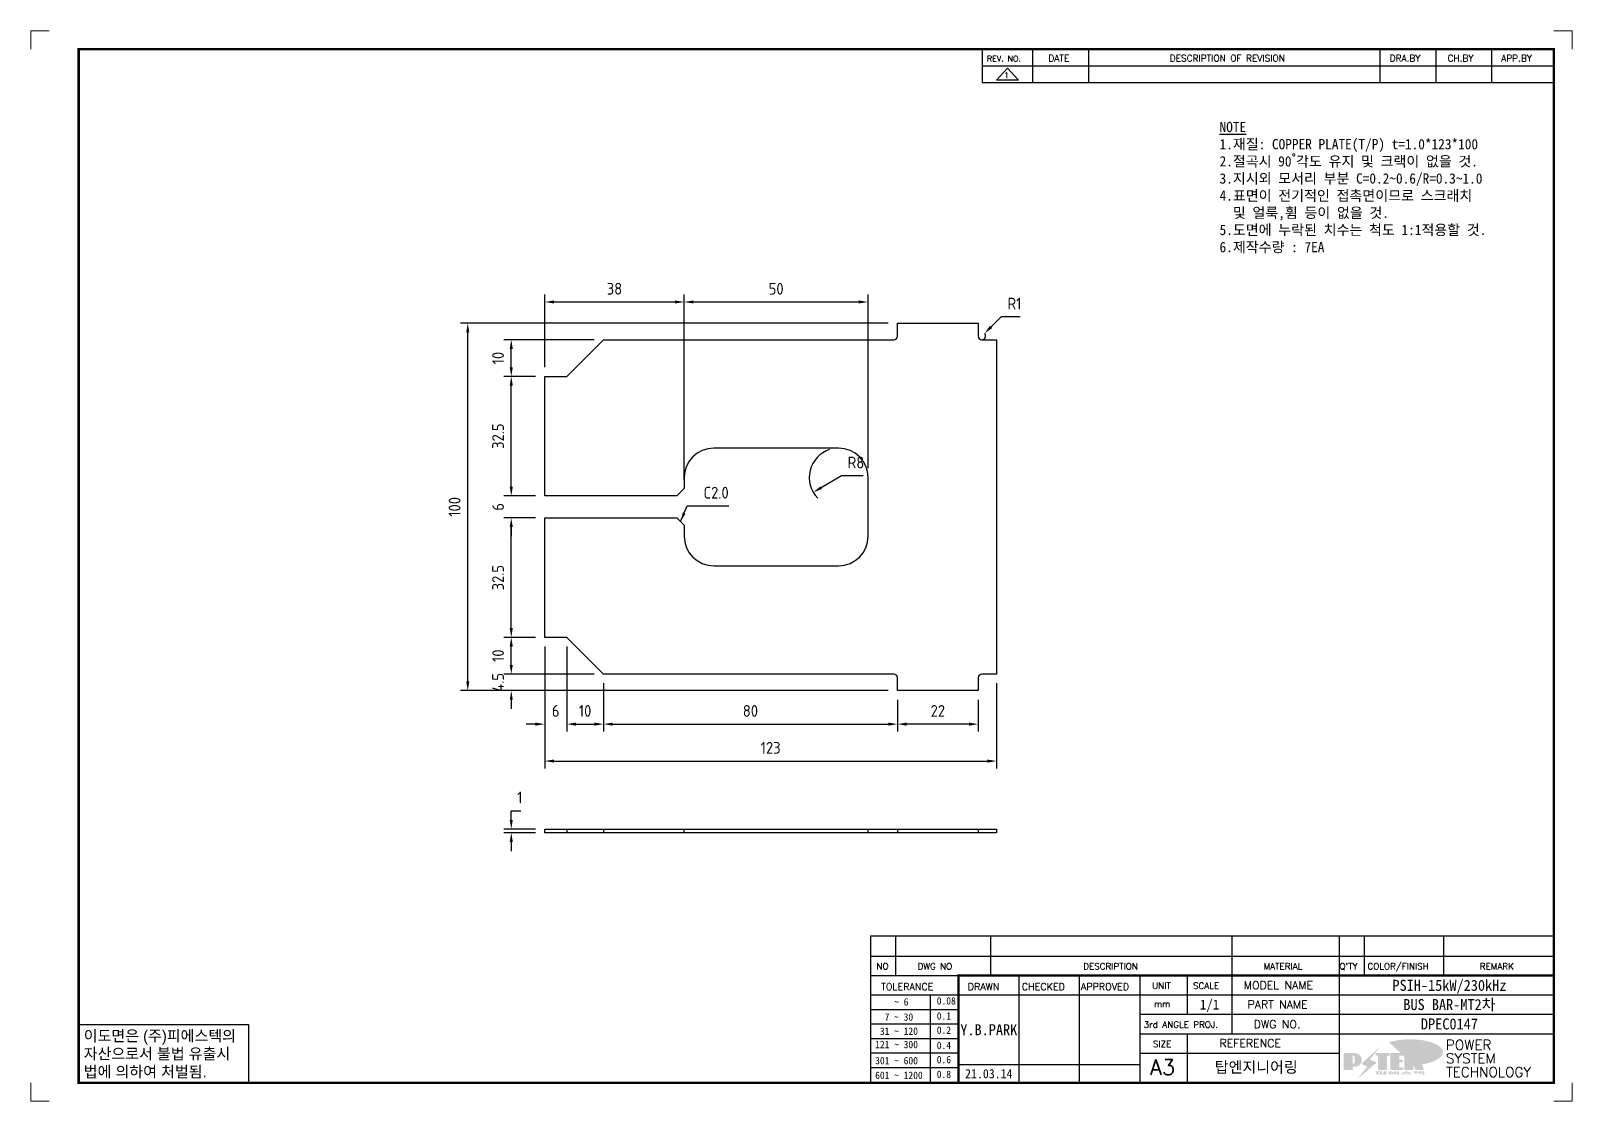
# Model space of a CAD drawing. Header units: millimetres. Extents: x -4251 to 2609, y -1673 to 4048.
# Drawn here: x -3357.5 to -2938, y -818.5 to -527.2 of the extents above; entities that cross this region are included whole.
import ezdxf
from ezdxf.enums import TextEntityAlignment as Align

# ---------------------------------------------------------------- set-up
doc = ezdxf.new("R2010")
doc.units = ezdxf.units.MM
doc.linetypes.add('HIDDENX2', pattern=[19.05, 12.7, -6.35])
for name, color, linetype in [('______', 7, 'Continuous'), ('FORMAT-1', 7, 'Continuous'), ('line', 3, 'Continuous')]:
    doc.layers.add(name, color=color, linetype=linetype)
doc.styles.add('h1', font='')
doc.styles.add('HAN', font='')
doc.styles.add('RC', font='simplex.shx')
doc.styles.add('ROMANT', font='simplex.shx')
doc.styles.add('RT', font='simplex.shx', dxfattribs={"oblique": 15})
doc.styles.get("Standard").update_dxf_attribs({"font": 'ISOCP.SHX', "bigfont": 'WHGTXT.SHX'})
doc.styles.get('h1').set_extended_font_data('New Gulim')
doc.styles.get('HAN').set_extended_font_data('GulimChe')
doc.dimstyles.new('PS-1', dxfattribs={"dimtxt": 3.2, "dimasz": 2.5, "dimexe": 2, "dimexo": 2.5, "dimgap": 2, "dimtad": 1, "dimtoh": 1, "dimrnd": 0.05, "dimzin": 12, "dimdsep": 46, "dimtxsty": 'Standard', "dimcen": 0, "dimclrt": 2, "dimazin": 3, "dimtfac": 1, "dimtofl": 0, "dimtmove": 0, "dimatfit": 3, "dimfxl": 0, "dimtolj": 1, "dimtzin": 0, "dimarcsym": 0})

# ---------------------------------------------------------------- blocks, each defined once
blk = doc.blocks.new('*D467')
at = {"color": 0, "lineweight": -2}
for p, q in [((-3220.19, -692.29), (-3228.78, -692.29)), ((-3226.78, -699.79), (-3226.78, -694.79)), ((-3204.19, -702.29), (-3228.78, -702.29))]:
    blk.add_line(p, q, dxfattribs=at)
at = {"color": 0}
for points in [[(-3227.2, -694.79), (-3226.36, -694.79), (-3226.78, -692.29)], [(-3227.2, -699.79), (-3226.36, -699.79), (-3226.78, -702.29)]]:
    blk.add_solid(points, dxfattribs=at)
at = {"layer": 'DEFPOINTS', "color": 0}
for p in [(-3226.78, -692.29), (-3217.69, -692.29), (-3201.69, -702.29)]:
    blk.add_point(p, dxfattribs=at)
at = {"color": 2, "insert": (-3230.38, -697.29), "char_height": 3.2, "attachment_point": 5, "rotation": 90}
blk.add_mtext('\\A1;10', dxfattribs=at)
blk = doc.blocks.new('*D468')
at = {"color": 0, "lineweight": -2}
for p, q in [((-3220.19, -659.79), (-3228.78, -659.79)), ((-3226.78, -689.79), (-3226.78, -662.29)), ((-3220.19, -692.29), (-3228.78, -692.29))]:
    blk.add_line(p, q, dxfattribs=at)
at = {"color": 0}
for points in [[(-3227.2, -662.29), (-3226.36, -662.29), (-3226.78, -659.79)], [(-3227.2, -689.79), (-3226.36, -689.79), (-3226.78, -692.29)]]:
    blk.add_solid(points, dxfattribs=at)
at = {"layer": 'DEFPOINTS', "color": 0}
for p in [(-3226.78, -659.79), (-3217.69, -659.79), (-3217.69, -692.29)]:
    blk.add_point(p, dxfattribs=at)
at = {"color": 2, "insert": (-3230.38, -676.04), "char_height": 3.2, "attachment_point": 5, "rotation": 90}
blk.add_mtext('\\A1;32.5', dxfattribs=at)
blk = doc.blocks.new('*D469')
at = {"color": 0, "lineweight": -2}
for p, q in [((-3226.78, -651.29), (-3226.78, -648.79)), ((-3220.19, -653.79), (-3228.78, -653.79)), ((-3220.19, -659.79), (-3228.78, -659.79)), ((-3226.78, -662.29), (-3226.78, -664.79))]:
    blk.add_line(p, q, dxfattribs=at)
at = {"color": 0}
for points in [[(-3227.2, -651.29), (-3226.36, -651.29), (-3226.78, -653.79)], [(-3227.2, -662.29), (-3226.36, -662.29), (-3226.78, -659.79)]]:
    blk.add_solid(points, dxfattribs=at)
at = {"layer": 'DEFPOINTS', "color": 0}
for p in [(-3226.78, -653.79), (-3217.69, -653.79), (-3217.69, -659.79)]:
    blk.add_point(p, dxfattribs=at)
at = {"color": 2, "insert": (-3230.38, -656.79), "char_height": 3.2, "attachment_point": 5, "rotation": 90}
blk.add_mtext('\\A1;6', dxfattribs=at)
blk = doc.blocks.new('*D470')
at = {"color": 0, "lineweight": -2}
for p, q in [((-3220.19, -621.29), (-3228.78, -621.29)), ((-3226.78, -651.29), (-3226.78, -623.79)), ((-3220.19, -653.79), (-3228.78, -653.79))]:
    blk.add_line(p, q, dxfattribs=at)
at = {"color": 0}
for points in [[(-3227.2, -623.79), (-3226.36, -623.79), (-3226.78, -621.29)], [(-3227.2, -651.29), (-3226.36, -651.29), (-3226.78, -653.79)]]:
    blk.add_solid(points, dxfattribs=at)
at = {"layer": 'DEFPOINTS', "color": 0}
for p in [(-3226.78, -621.29), (-3217.69, -621.29), (-3217.69, -653.79)]:
    blk.add_point(p, dxfattribs=at)
at = {"color": 2, "insert": (-3230.38, -637.54), "char_height": 3.2, "attachment_point": 5, "rotation": 90}
blk.add_mtext('\\A1;32.5', dxfattribs=at)
blk = doc.blocks.new('*D471')
at = {"color": 0, "lineweight": -2}
for p, q in [((-3204.19, -611.29), (-3228.78, -611.29)), ((-3226.78, -618.79), (-3226.78, -613.79)), ((-3220.19, -621.29), (-3228.78, -621.29))]:
    blk.add_line(p, q, dxfattribs=at)
at = {"color": 0}
for points in [[(-3227.2, -613.79), (-3226.36, -613.79), (-3226.78, -611.29)], [(-3227.2, -618.79), (-3226.36, -618.79), (-3226.78, -621.29)]]:
    blk.add_solid(points, dxfattribs=at)
at = {"layer": 'DEFPOINTS', "color": 0}
for p in [(-3226.78, -611.29), (-3201.69, -611.29), (-3217.69, -621.29)]:
    blk.add_point(p, dxfattribs=at)
at = {"color": 2, "insert": (-3230.38, -616.29), "char_height": 3.2, "attachment_point": 5, "rotation": 90}
blk.add_mtext('\\A1;10', dxfattribs=at)
blk = doc.blocks.new('*D472')
at = {"color": 0, "lineweight": -2}
for p, q in [((-3226.78, -699.79), (-3226.78, -697.29)), ((-3204.19, -702.29), (-3228.78, -702.29)), ((-3124.19, -706.79), (-3228.78, -706.79)), ((-3226.78, -709.29), (-3226.78, -711.79))]:
    blk.add_line(p, q, dxfattribs=at)
at = {"color": 0}
for points in [[(-3227.2, -699.79), (-3226.36, -699.79), (-3226.78, -702.29)], [(-3227.2, -709.29), (-3226.36, -709.29), (-3226.78, -706.79)]]:
    blk.add_solid(points, dxfattribs=at)
at = {"layer": 'DEFPOINTS', "color": 0}
for p in [(-3226.78, -702.29), (-3201.69, -702.29), (-3121.69, -706.79)]:
    blk.add_point(p, dxfattribs=at)
at = {"color": 2, "insert": (-3230.38, -704.54), "char_height": 3.2, "attachment_point": 5, "rotation": 90}
blk.add_mtext('\\A1;4.5', dxfattribs=at)
blk = doc.blocks.new('*D473')
at = {"color": 0, "lineweight": -2}
for p, q in [((-3124.19, -606.79), (-3240.62, -606.79)), ((-3238.62, -704.29), (-3238.62, -609.29)), ((-3124.19, -706.79), (-3240.62, -706.79))]:
    blk.add_line(p, q, dxfattribs=at)
at = {"color": 0}
for points in [[(-3239.04, -609.29), (-3238.2, -609.29), (-3238.62, -606.79)], [(-3239.04, -704.29), (-3238.2, -704.29), (-3238.62, -706.79)]]:
    blk.add_solid(points, dxfattribs=at)
at = {"layer": 'DEFPOINTS', "color": 0}
for p in [(-3238.62, -606.79), (-3121.69, -606.79), (-3121.69, -706.79)]:
    blk.add_point(p, dxfattribs=at)
at = {"color": 2, "insert": (-3242.22, -656.79), "char_height": 3.2, "attachment_point": 5, "rotation": 90}
blk.add_mtext('\\A1;100', dxfattribs=at)
blk = doc.blocks.new('*D474')
at = {"color": 0, "lineweight": -2}
for p, q in [((-3217.69, -694.79), (-3217.69, -717.91)), ((-3211.69, -694.79), (-3211.69, -717.91)), ((-3220.19, -715.91), (-3222.69, -715.91)), ((-3209.19, -715.91), (-3206.69, -715.91))]:
    blk.add_line(p, q, dxfattribs=at)
at = {"color": 0}
for points in [[(-3220.19, -715.5), (-3220.19, -716.33), (-3217.69, -715.91)], [(-3209.19, -715.5), (-3209.19, -716.33), (-3211.69, -715.91)]]:
    blk.add_solid(points, dxfattribs=at)
at = {"layer": 'DEFPOINTS', "color": 0}
for p in [(-3217.69, -692.29), (-3211.69, -692.29), (-3211.69, -715.91)]:
    blk.add_point(p, dxfattribs=at)
at = {"color": 2, "insert": (-3214.69, -712.31), "char_height": 3.2, "attachment_point": 5}
blk.add_mtext('\\A1;6', dxfattribs=at)
blk = doc.blocks.new('*D475')
at = {"color": 0, "lineweight": -2}
for p, q in [((-3211.69, -694.79), (-3211.69, -717.91)), ((-3201.69, -704.79), (-3201.69, -717.91)), ((-3209.19, -715.91), (-3204.19, -715.91))]:
    blk.add_line(p, q, dxfattribs=at)
at = {"color": 0}
for points in [[(-3209.19, -715.5), (-3209.19, -716.33), (-3211.69, -715.91)], [(-3204.19, -715.5), (-3204.19, -716.33), (-3201.69, -715.91)]]:
    blk.add_solid(points, dxfattribs=at)
at = {"layer": 'DEFPOINTS', "color": 0}
for p in [(-3211.69, -692.29), (-3201.69, -702.29), (-3201.69, -715.91)]:
    blk.add_point(p, dxfattribs=at)
at = {"color": 2, "insert": (-3206.69, -712.31), "char_height": 3.2, "attachment_point": 5}
blk.add_mtext('\\A1;10', dxfattribs=at)
blk = doc.blocks.new('*D476')
at = {"color": 0, "lineweight": -2}
for p, q in [((-3201.69, -704.79), (-3201.69, -717.91)), ((-3121.69, -709.29), (-3121.69, -717.91)), ((-3199.19, -715.91), (-3124.19, -715.91))]:
    blk.add_line(p, q, dxfattribs=at)
at = {"color": 0}
for points in [[(-3199.19, -715.5), (-3199.19, -716.33), (-3201.69, -715.91)], [(-3124.19, -715.5), (-3124.19, -716.33), (-3121.69, -715.91)]]:
    blk.add_solid(points, dxfattribs=at)
at = {"layer": 'DEFPOINTS', "color": 0}
for p in [(-3201.69, -702.29), (-3121.69, -706.79), (-3121.69, -715.91)]:
    blk.add_point(p, dxfattribs=at)
at = {"color": 2, "insert": (-3161.69, -712.31), "char_height": 3.2, "attachment_point": 5}
blk.add_mtext('\\A1;80', dxfattribs=at)
blk = doc.blocks.new('*D477')
at = {"color": 0, "lineweight": -2}
for p, q in [((-3121.69, -709.29), (-3121.69, -717.91)), ((-3099.69, -709.29), (-3099.69, -717.91)), ((-3102.19, -715.91), (-3119.19, -715.91))]:
    blk.add_line(p, q, dxfattribs=at)
at = {"color": 0}
for points in [[(-3119.19, -715.5), (-3119.19, -716.33), (-3121.69, -715.91)], [(-3102.19, -715.5), (-3102.19, -716.33), (-3099.69, -715.91)]]:
    blk.add_solid(points, dxfattribs=at)
at = {"layer": 'DEFPOINTS', "color": 0}
for p in [(-3121.69, -706.79), (-3099.69, -706.79), (-3121.69, -715.91)]:
    blk.add_point(p, dxfattribs=at)
at = {"color": 2, "insert": (-3110.69, -712.31), "char_height": 3.2, "attachment_point": 5}
blk.add_mtext('\\A1;22', dxfattribs=at)
blk = doc.blocks.new('*D478')
at = {"color": 0, "lineweight": -2}
for p, q in [((-3217.69, -694.79), (-3217.69, -727.96)), ((-3094.69, -704.79), (-3094.69, -727.96)), ((-3215.19, -725.96), (-3097.19, -725.96))]:
    blk.add_line(p, q, dxfattribs=at)
at = {"color": 0}
for points in [[(-3215.19, -725.55), (-3215.19, -726.38), (-3217.69, -725.96)], [(-3097.19, -725.55), (-3097.19, -726.38), (-3094.69, -725.96)]]:
    blk.add_solid(points, dxfattribs=at)
at = {"layer": 'DEFPOINTS', "color": 0}
for p in [(-3217.69, -692.29), (-3094.69, -702.29), (-3094.69, -725.96)]:
    blk.add_point(p, dxfattribs=at)
at = {"color": 2, "insert": (-3156.19, -722.36), "char_height": 3.2, "attachment_point": 5}
blk.add_mtext('\\A1;123', dxfattribs=at)
blk = doc.blocks.new('*D479')
at = {"color": 0, "lineweight": -2}
for p, q in [((-3217.69, -618.79), (-3217.69, -599.02)), ((-3179.69, -649.29), (-3179.69, -599.02)), ((-3215.19, -601.02), (-3182.19, -601.02))]:
    blk.add_line(p, q, dxfattribs=at)
at = {"color": 0}
for points in [[(-3215.19, -600.6), (-3215.19, -601.43), (-3217.69, -601.02)], [(-3182.19, -600.6), (-3182.19, -601.43), (-3179.69, -601.02)]]:
    blk.add_solid(points, dxfattribs=at)
at = {"layer": 'DEFPOINTS', "color": 0}
for p in [(-3179.69, -601.02), (-3217.69, -621.29), (-3179.69, -651.79)]:
    blk.add_point(p, dxfattribs=at)
at = {"color": 2, "insert": (-3198.69, -597.42), "char_height": 3.2, "attachment_point": 5}
blk.add_mtext('\\A1;38', dxfattribs=at)
blk = doc.blocks.new('*D480')
at = {"color": 0, "lineweight": -2}
for p, q in [((-3179.69, -649.29), (-3179.69, -599.02)), ((-3129.69, -646.29), (-3129.69, -599.02)), ((-3177.19, -601.02), (-3132.19, -601.02))]:
    blk.add_line(p, q, dxfattribs=at)
at = {"color": 0}
for points in [[(-3177.19, -600.6), (-3177.19, -601.43), (-3179.69, -601.02)], [(-3132.19, -600.6), (-3132.19, -601.43), (-3129.69, -601.02)]]:
    blk.add_solid(points, dxfattribs=at)
at = {"layer": 'DEFPOINTS', "color": 0}
for p in [(-3129.69, -601.02), (-3129.69, -648.79), (-3179.69, -651.79)]:
    blk.add_point(p, dxfattribs=at)
at = {"color": 2, "insert": (-3154.69, -597.42), "char_height": 3.2, "attachment_point": 5}
blk.add_mtext('\\A1;50', dxfattribs=at)
blk = doc.blocks.new('*D481')
at = {"color": 0, "lineweight": -2}
for p, q in [((-3136.89, -648.33), (-3142.44, -651.56)), ((-3131.05, -648.33), (-3136.89, -648.33))]:
    blk.add_line(p, q, dxfattribs=at)
blk.add_arc((-3137.69, -648.79), 8, 107.9049, 224.5674, dxfattribs=at)
at = {"color": 0}
blk.add_solid([(-3142.65, -651.2), (-3142.23, -651.92), (-3144.6, -652.82)], dxfattribs=at)
at = {"layer": 'DEFPOINTS', "color": 0}
for p in [(-3137.69, -648.79), (-3144.6, -652.82)]:
    blk.add_point(p, dxfattribs=at)
at = {"color": 2, "insert": (-3132.97, -644.73), "char_height": 3.2, "attachment_point": 5}
blk.add_mtext('\\A1;R8', dxfattribs=at)
blk = doc.blocks.new('*D482')
at = {"color": 0, "lineweight": -2}
for p, q in [((-3093.44, -605.07), (-3096.2, -607.82)), ((-3088.24, -605.07), (-3093.44, -605.07))]:
    blk.add_line(p, q, dxfattribs=at)
blk.add_arc((-3098.69, -610.29), 1, 270, 44.8759, dxfattribs=at)
at = {"color": 0}
blk.add_solid([(-3096.5, -607.52), (-3095.91, -608.12), (-3097.98, -609.58)], dxfattribs=at)
at = {"layer": 'DEFPOINTS', "color": 0}
for p in [(-3098.69, -610.29), (-3097.98, -609.58)]:
    blk.add_point(p, dxfattribs=at)
at = {"color": 2, "insert": (-3089.84, -601.47), "char_height": 3.2, "attachment_point": 5}
blk.add_mtext('\\A1;R1', dxfattribs=at)
blk = doc.blocks.new('*D483')
at = {"color": 0, "lineweight": -2}
for p, q in [((-3226.78, -741.97), (-3226.78, -739.47)), ((-3226.78, -739.47), (-3224.14, -739.47)), ((-3220.19, -744.47), (-3228.78, -744.47)), ((-3220.19, -745.47), (-3228.78, -745.47)), ((-3226.78, -747.97), (-3226.78, -750.47))]:
    blk.add_line(p, q, dxfattribs=at)
at = {"color": 0}
for points in [[(-3227.2, -741.97), (-3226.36, -741.97), (-3226.78, -744.47)], [(-3227.2, -747.97), (-3226.36, -747.97), (-3226.78, -745.47)]]:
    blk.add_solid(points, dxfattribs=at)
at = {"layer": 'DEFPOINTS', "color": 0}
for p in [(-3226.78, -744.47), (-3217.69, -744.47), (-3217.69, -745.47)]:
    blk.add_point(p, dxfattribs=at)
at = {"color": 2, "insert": (-3224.46, -735.87), "char_height": 3.2, "attachment_point": 5}
blk.add_mtext('\\A1;1', dxfattribs=at)
blk = doc.blocks.new('re3')
at = {"color": 180}
for p, q in [((0, 0), (0, -4.55)), ((6.87, -0.64), (3.86, -3.91)), ((9.88, -3.91), (3.86, -3.91)), ((6.87, -0.64), (9.88, -3.91)), ((13.74, -4.55), (13.74, 0)), ((28.97, -4.55), (28.97, 0)), ((108.25, -4.55), (108.25, 0)), ((123.49, -4.55), (123.49, 0)), ((138.64, -4.55), (138.64, 0)), ((0, -4.55), (155.53, -4.55))]:
    blk.add_line(p, q, dxfattribs=at)
at = {"color": 2, "style": 'RC', "oblique": 15}
blk.add_attdef('REV.NO', text='', height=1.56, dxfattribs=at).set_placement((6.59, -2.56), align=Align.MIDDLE_CENTER)
blk.add_attdef('-1', text='', height=1.56, dxfattribs=at).set_placement((9.37, -1.66), align=Align.MIDDLE_LEFT)
at = {"color": 2, "style": 'HAN'}
for tag, p in [('REV.-DATE', (21.36, -2.28)), ('DRA.BY', (115.87, -2.28)), ('CH.BY', (131.07, -2.28)), ('APP.BY', (147.09, -2.28))]:
    blk.add_attdef(tag, text='', height=2.5, dxfattribs=at).set_placement(p, align=Align.MIDDLE_CENTER)
blk.add_attdef('DESCRIPTION-OF-REVISION', text='', height=2.5, dxfattribs=at).set_placement((31.61, -2.28), align=Align.MIDDLE_LEFT)
blk = doc.blocks.new('no3')
at = {"color": 180}
for p, q in [((0, 5.5), (0, 0)), ((0, 5.5), (186, 5.5)), ((6.79, 5.5), (6.79, 0)), ((32.74, 0.11), (32.74, 5.5)), ((98.4, 5.5), (98.4, 0)), ((127.61, 5.5), (127.61, 0)), ((134.43, 5.5), (134.43, 0)), ((155.98, 5.5), (155.98, 0))]:
    blk.add_line(p, q, dxfattribs=at)
at = {"color": 2, "style": 'HAN'}
for tag, p in [('PART-NO', (19.76, 2.75)), ('MATERIAL', (111.38, 2.75)), ("Q'TY", (131.02, 2.75)), ('COLOR/FINISH', (145.2, 2.75)), ('REMARK', (170.76, 2.75))]:
    blk.add_attdef(tag, text='', height=2.9, dxfattribs=at).set_placement(p, align=Align.MIDDLE_CENTER)
blk.add_attdef('DESCRIPTION', text='', height=2.9, dxfattribs=at).set_placement((34.51, 2.75), align=Align.MIDDLE_LEFT)
at = {"color": 2, "style": 'RT', "oblique": 15}
blk.add_attdef('NO', text='', height=1.74, dxfattribs=at).set_placement((3.38, 2.51), align=Align.MIDDLE_CENTER)
blk = doc.blocks.new('t3')
for p, q in [((0, 15.88), (46.25, 15.88)), ((0, 15.88), (0, 0)), ((46.25, 15.88), (46.25, 0)), ((0, 0), (46.25, 0))]:
    blk.add_line(p, q)
at = {"color": 1, "style": 'h1'}
for s, p in [('이도면은 (주)피에스텍의', (1.4, 11.29)), ('자산으로서 불법 유출시', (1.4, 6.41)), ('법에 의하여 처벌됨.', (1.4, 1.52))]:
    blk.add_text(s, height=3, dxfattribs=at).set_placement(p)
blk = doc.blocks.new('new LOGO')
at = {"layer": 'line'}
h = blk.add_hatch(color=1, dxfattribs=at)
h.paths.add_polyline_path([(41.5, 16.4), (54.3, 16.4, 1), (54.3, 82.9), (0, 82.9), (0, -0.1), (41.5, -0.1)])
h.paths.add_polyline_path([(41.5, 27.9), (41.5, 71.9), (43.6, 71.9, -0.414214), (54.6, 60.9), (54.6, 38.9, -0.414214), (43.6, 27.9)], flags=16)
h.paths.add_polyline_path([(214.7, 71.9), (227.5, 71.9), (227.5, 82.9), (159.7, 82.9), (159.7, 71.9), (172.5, 71.9), (172.5, -0.1), (214.7, -0.1)])
h.paths.add_polyline_path([(276, 37.4), (294.8, 37.4), (294.8, 49.1), (276, 49.1), (276, 71.9), (294.8, 71.9), (294.8, 82.9), (234.5, 82.9), (234.5, -0.1), (297, -0.1), (297, 10.9), (276, 10.9)])
h.paths.add_polyline_path([(347.2, 35.2), (359.7, -0.1), (400.5, -0.1), (379.6, 66.8), (399.7, 82.9), (380.6, 82.9), (347.2, 61.6), (347.2, 82.9), (305.5, 82.9), (305.5, -0.1), (347.2, -0.1)])
h = blk.add_hatch(color=250, dxfattribs=at)
h.paths.add_polyline_path([(44.5, 69.4), (46.6, 69.4, -0.129793), (52, 68, 0.221832), (43.6, 71.9), (41.5, 71.9), (41.5, 27.9), (43.6, 27.9, 0.02048), (44.5, 28)], flags=17)
h.paths.add_polyline_path([(44.5, 13.9), (57.3, 13.9, 0.72362), (77.1, 73.9, -0.679777), (54.3, 16.4), (41.5, 16.4), (41.5, -0.1), (3, -0.1), (3, -2.6), (44.5, -2.6)])
h.paths.add_polyline_path([(117.9, 14.2), (71.5, -44.4), (77.1, -39.6), (120.8, 15.6), (92, 28.9), (173.3, 106), (177.5, 111.4), (89.1, 27.6)])
h.paths.add_polyline_path([(162.7, 71.9), (162.7, 69.4), (172.5, 69.4), (172.5, 71.9)], flags=17)
h.paths.add_polyline_path([(217.7, 69.4), (230.5, 69.4), (230.5, 80.4), (227.5, 80.4), (227.5, 71.9), (214.7, 71.9), (214.7, -0.1), (175.5, -0.1), (175.5, -2.6), (217.7, -2.6)])
h.paths.add_polyline_path([(297.8, 46.6), (294.8, 46.6), (294.8, 37.4), (276, 37.4), (276, 10.9), (279, 10.9), (279, 34.9), (297.8, 34.9)])
h.paths.add_polyline_path([(300, 8.4), (297, 8.4), (297, -0.1), (237.5, -0.1), (237.5, -2.6), (300, -2.6)])
h.paths.add_polyline_path([(297.8, 80.4), (294.8, 80.4), (294.8, 71.9), (276, 71.9), (276, 49.1), (279, 49.1), (279, 69.4), (297.8, 69.4)])
h.paths.add_polyline_path([(350.2, 80.4), (347.2, 80.4), (347.2, 61.6), (350.2, 63.5)])
h.paths.add_polyline_path([(350.2, 26.7), (347.2, 35.2), (347.2, -0.1), (308.5, -0.1), (308.5, -2.6), (350.2, -2.6)])
h.paths.add_polyline_path([(402.7, 80.4), (396.5, 80.4), (379.6, 66.8), (400.5, -0.1), (361.8, -0.1), (362.7, -2.6), (403.5, -2.6), (382.6, 64.3)])
blk.add_hatch(color=5, dxfattribs=at).paths.add_polyline_path([(166.3, 35), (131, 49), (180.4, 112.7), (92, 28.9), (120.8, 15.6), (74.4, -43)])
h = blk.add_hatch(color=253, dxfattribs=at)
edge = h.paths.add_edge_path()
edge.add_ellipse((333.9, 86.4), major_axis=(-165.9, 0), ratio=0.39426, start_angle=111.51268, end_angle=334.46902)
edge.add_ellipse((314.1, 81.2), major_axis=(-153.7, 0), ratio=0.40699, start_angle=121.30662, end_angle=327.74369, ccw=False)
edge.add_line((394, 27.8), (394.7, 25.6))
h = blk.add_hatch(color=250, dxfattribs=at)
edge = h.paths.add_edge_path()
edge.add_ellipse((237.8, -17.6), major_axis=(-14.3, 0), ratio=0.526336, start_angle=192.2456, end_angle=269.07481)
edge.add_line((238.1, -10.1), (237.6, -10.1))
edge.add_ellipse((237.8, -17.6), major_axis=(-14.3, 0), ratio=0.526336, start_angle=270.92519, end_angle=449.07481)
edge.add_line((237.6, -25.1), (238.1, -25.1))
edge.add_ellipse((237.8, -17.6), major_axis=(-14.3, 0), ratio=0.526336, start_angle=450.92519, end_angle=527.7544)
edge.add_line((251.7, -19.2), (254.1, -19.2))
edge.add_line((254.1, -19.2), (254.1, -27.1))
edge.add_line((254.1, -27.1), (263.1, -27.1))
edge.add_line((263.1, -27.1), (263.1, -10.1))
edge.add_line((263.1, -10.1), (254.1, -10.1))
edge.add_line((254.1, -10.1), (254.1, -16))
edge.add_line((254.1, -16), (251.7, -16))
h.paths.add_polyline_path([(241, -16.4), (241, -18.7, -1), (234.4, -18.7), (234.4, -16.4, -1)], flags=16)
h.paths.add_polyline_path([(278.2, -10.1), (268.1, -10.1), (268.1, -27.1), (278.2, -27.1)])
h.paths.add_polyline_path([(310.3, -10.1), (310.3, -11.1, -0.157169), (289.3, -17.5), (294, -19.9, 0.128407), (316.3, -15.9, 0.128407), (338.6, -19.9), (343.3, -17.5, -0.157169), (322.2, -11.1), (322.2, -10.1)])
h.paths.add_polyline_path([(342.1, -25.1), (342.1, -22.3), (290.4, -22.3), (290.4, -25.1)])
h.paths.add_polyline_path([(352, -10.1), (352, -16.2, 0.414214), (354, -18.2), (378.7, -18.2), (378.7, -19.6), (390.2, -19.6), (390.2, -10.1), (378.7, -10.1), (378.7, -13.6), (374.7, -13.6), (374.7, -15.1), (378.7, -15.1), (378.7, -16.2), (364.7, -16.2), (364.7, -15.1), (371.2, -15.1), (371.2, -13.6), (364.7, -13.6), (364.7, -12.6), (374.7, -12.6), (374.7, -10.1)])
h.paths.add_polyline_path([(393.8, -10.1), (393.8, -19.6), (405, -19.6), (405, -10.1)])
h.paths.add_polyline_path([(405, -27.1), (405, -20.9), (356.8, -20.9), (356.8, -23), (391.8, -23), (391.8, -27.1)])
h.paths.add_polyline_path([(200.4, -10.1), (200.4, -22.3), (193.2, -22.3), (193.2, -12.6), (196.6, -12.6), (196.6, -10.1), (161, -10.1), (161, -12.6), (164.5, -12.6), (164.5, -22.3), (161, -22.3), (161, -25.1), (200.4, -25.1), (200.4, -27.1), (213.9, -27.1), (213.9, -10.1)])
h.paths.add_polyline_path([(182, -12.6), (175.6, -12.6), (175.6, -22.3), (182, -22.3)], flags=17)
blk = doc.blocks.new('format-3')
at = {"color": 3, "lineweight": 9}
for p, q in [((0, 286.3), (0, 291.3)), ((5, 291.3), (0, 291.3)), ((414.5, 291.3), (419.5, 291.3)), ((419.5, 286.3), (419.5, 291.3)), ((0, 5), (0, 0)), ((419.5, 5), (419.5, 0)), ((5, 0), (0, 0)), ((414.5, 0), (419.5, 0))]:
    blk.add_line(p, q, dxfattribs=at)
at = {"color": 180}
for p, q in [((258.97, 281.75), (258.97, 286.3)), ((272.71, 281.75), (272.71, 286.3)), ((287.94, 281.75), (287.94, 286.3)), ((367.22, 281.75), (367.22, 286.3)), ((382.45, 281.75), (382.45, 286.3)), ((397.61, 281.75), (397.61, 286.3)), ((258.97, 281.75), (414.5, 281.75)), ((228.5, 39.49), (228.5, 5)), ((228.5, 39.49), (414.5, 39.49)), ((235.29, 39.49), (235.29, 34.21)), ((261.24, 34.21), (261.24, 39.49)), ((326.9, 39.49), (326.9, 34.21)), ((356.11, 39.49), (356.11, 34.21)), ((362.93, 39.49), (362.93, 34.21)), ((384.48, 39.49), (384.48, 34.21)), ((228.5, 34.21), (252.48, 34.21)), ((268.96, 5), (268.96, 34.21)), ((285.45, 5), (285.45, 34.21)), ((301.94, 5), (301.94, 34.21)), ((314.72, 34.21), (314.72, 23.65)), ((326.9, 34.21), (326.9, 18.37)), ((356.11, 34.21), (356.11, 5)), ((228.5, 28.93), (252.48, 28.93)), ((244.89, 5.23), (244.89, 28.93)), ((252.48, 28.93), (414.5, 28.93)), ((228.5, 24.98), (252.48, 24.98)), ((228.5, 21.03), (252.48, 21.03)), ((301.94, 23.65), (414.5, 23.65)), ((228.5, 17.08), (252.48, 17.08)), ((301.94, 18.37), (414.5, 18.37)), ((314.72, 18.37), (314.72, 5)), ((228.5, 13.13), (252.48, 13.13)), ((301.94, 13.09), (356.11, 13.09)), ((228.5, 9.18), (252.48, 9.18)), ((252.48, 9.95), (301.94, 9.95))]:
    blk.add_line(p, q, dxfattribs=at)
at = {"const_width": 0.7}
blk.add_lwpolyline([(252.48, 5), (252.48, 34.21), (414.5, 34.21)], dxfattribs=at)
at = {"layer": 'FORMAT-1', "const_width": 0.7}
blk.add_lwpolyline([(13, 5), (13, 286.3), (414.5, 286.3), (414.5, 5)], close=True, dxfattribs=at)
blk.add_blockref('t3', (13, 5))
at = {"xscale": 0.05400000000000027, "yscale": 0.05400000000000027, "zscale": 0.05400000000000027}
blk.add_blockref('new LOGO', (357.35, 8.65), dxfattribs=at)
at = {"color": 2}
for s, height, style, p in [('REV. NO.', 1.56, 'RC', (260.23, 282.95)), ('DATE', 1.788, 'RC', (276.95, 282.94)), ('DESCRIPTION OF REVISION', 1.7875, 'RC', (309.98, 282.94)), ('DRA.BY', 1.788, 'RC', (369.83, 282.94)), ('CH.BY', 1.788, 'RC', (385.59, 282.94)), ('APP.BY', 1.788, 'RC', (400.18, 282.94)), ('COLOR/FINISH', 1.7424, 'RC', (363.8, 35.83)), ('NO', 1.742, 'RC', (230.16, 35.83)), ('DWG NO', 1.742, 'RC', (241.36, 35.83)), ('DESCRIPTION', 1.7424, 'RC', (286.43, 35.83)), ('MATERIAL', 1.742, 'RC', (335.52, 35.83)), ("Q'TY", 1.742, 'RC', (356.17, 35.83)), ('REMARK', 1.742, 'RC', (394.37, 35.83)), (' TOLERANCE', 1.9, 'RC', (230.11, 30.22)), ('DRAWN', 1.9, 'RC', (255, 30.22)), ('CHECKED', 1.9, 'RC', (269.71, 30.22)), ('APPROVED', 1.9, 'RC', (285.8, 30.22)), ('UNIT', 1.742, 'RC', (305.19, 30.55)), ('SCALE', 1.742, 'RC', (316.32, 30.55)), ('MODEL NAME', 2.178, 'RC', (330.12, 30.46)), ('    ~ 6', 2, 'HAN', (229.8, 26.03)), ('0.08', 2, 'HAN', (246.57, 26.31)), ('mm', 1.742, 'RC', (305.67, 25.56)), ('PART NAME', 2.178, 'RC', (331.17, 25.24)), ('  7 ~ 30', 2, 'HAN', (229.8, 21.91)), ('0.1', 2, 'HAN', (246.57, 22.2)), ('3rd ANGLE PROJ.', 1.7424, 'RC', (302.87, 19.97)), ('DWG NO.', 2.178, 'RC', (332.84, 19.85)), (' 31 ~ 120', 2, 'HAN', (229.8, 18.04)), ('0.2', 2, 'HAN', (246.57, 18.32)), ('REFERENCE', 2.178, 'RC', (323.52, 14.69)), ('121 ~ 300', 2, 'HAN', (229.8, 14.42)), ('0.4', 2, 'HAN', (246.57, 14.2)), ('SIZE', 1.742, 'RC', (305.39, 14.71)), ('301 ~ 600', 2, 'HAN', (229.8, 10.04)), ('0.6', 2, 'HAN', (246.57, 10.32)), ('601 ~ 1200', 2, 'HAN', (229.8, 6.05)), ('0.8', 2, 'HAN', (246.57, 6.33))]:
    blk.add_text(s, height=height, dxfattribs=dict(at, style=style)).set_placement(p)
at = {"style": 'ROMANT'}
for s, p in [('SYSTEM', (385.15, 10.31)), ('POWER', (385.15, 13.96)), ('TECHNOLOGY', (385.15, 6.56))]:
    blk.add_text(s, height=2.7, dxfattribs=at).set_placement(p)
at = {"color": 2, "lineweight": 25, "style": 'RC'}
blk.add_text('A3', height=4.182, dxfattribs=at).set_placement((304.61, 7.14))
at = {"style": 'HAN'}
for tag, height, p in [('MODEL-NAME', 3, (386.1, 31.53)), ('SCALE', 2.7, (320.81, 26.29)), ('PART-NAME', 3, (386.1, 26.29)), ('CH-BY', 3, (277.21, 19.44)), ('DWG-NO', 3, (386.1, 21.01)), ('DRA-BY', 3, (260.72, 19.44)), ('APP-BY', 3, (293.7, 19.44)), ('DRA-DATE', 2.5, (260.72, 7.47)), ('CH-DATE', 2.5, (277.21, 7.47)), ('APP-DATE', 2.5, (293.7, 7.47)), ('관련업체', 3, (333.52, 9.26))]:
    blk.add_attdef(tag, text='', height=height, dxfattribs=at).set_placement(p, align=Align.MIDDLE_CENTER)

msp = doc.modelspace()

# ---------------------------------------------------------------- linework, layer by layer
at = {"color": 1}
for p, q in [((-3211.6851, -744.4713), (-3211.6851, -745.4713)), ((-3201.6851, -744.4713), (-3201.6851, -745.4713)), ((-3121.6851, -744.4713), (-3121.6851, -745.4713)), ((-3099.6851, -744.4713), (-3099.6851, -745.4713))]:
    msp.add_line(p, q, dxfattribs=at)
at = {"color": 2, "linetype": 'HIDDENX2'}
for p, q in [((-3179.6851, -745.4713), (-3179.6851, -744.4713)), ((-3129.6851, -745.4713), (-3129.6851, -744.4713))]:
    msp.add_line(p, q, dxfattribs=at)
at = {"color": 1}
msp.add_lwpolyline([(-3094.6851, -745.4713), (-3217.6851, -745.4713), (-3217.6851, -744.4713), (-3094.6851, -744.4713)], close=True, dxfattribs=at)
at = {"layer": '______', "color": 1}
msp.add_lwpolyline([(-3121.6851, -703.2895, 0.41421356), (-3122.6851, -702.2895), (-3201.6851, -702.2895), (-3211.6851, -692.2895), (-3217.6851, -692.2895), (-3217.6851, -659.7895), (-3181.6851, -659.7895), (-3179.6851, -661.7895), (-3179.6851, -664.7895, 0.41421356), (-3171.6851, -672.7895), (-3137.6851, -672.7895, 0.41421356), (-3129.6851, -664.7895), (-3129.6851, -648.7895, 0.41421356), (-3137.6851, -640.7895), (-3171.6851, -640.7895, 0.41421356), (-3179.6851, -648.7895), (-3179.6851, -651.7895), (-3181.6851, -653.7895), (-3217.6851, -653.7895), (-3217.6851, -621.2895), (-3211.6851, -621.2895), (-3201.6851, -611.2895), (-3122.6851, -611.2895, 0.41421356), (-3121.6851, -610.2895), (-3121.6851, -606.7895), (-3099.6851, -606.7895), (-3099.6851, -610.2895, 0.41421356), (-3098.6851, -611.2895), (-3094.6851, -611.2895), (-3094.6851, -702.2895), (-3098.6851, -702.2895, 0.41421356), (-3099.6851, -703.2895), (-3099.6851, -706.7895), (-3121.6851, -706.7895)], format="xyb", close=True, dxfattribs=at)

# ---------------------------------------------------------------- block references
ref = msp.add_blockref('format-3', (-3357.5397, -818.5248, 0))
ref.add_attrib('DRA-DATE', '21.03.14', dxfattribs={"height": 2.5, "style": 'HAN'}).set_placement((-3096.8197, -811.0498, 0), align=Align.MIDDLE_CENTER)
ref.add_attrib('DRA-BY', 'Y.B.PARK', dxfattribs={"height": 3, "style": 'HAN'}).set_placement((-3096.8197, -799.0826, 0), align=Align.MIDDLE_CENTER)
ref.add_attrib('MODEL-NAME', 'PSIH-15kW/230kHz', dxfattribs={"lineweight": 35, "height": 3, "style": 'HAN'}).set_placement((-2971.4442, -786.9997, 0), align=Align.MIDDLE_CENTER)
ref.add_attrib('PART-NAME', 'BUS BAR-MT2차', dxfattribs={"lineweight": 35, "height": 3, "style": 'HAN'}).set_placement((-2971.4442, -792.2305, 0), align=Align.MIDDLE_CENTER)
ref.add_attrib('PART-NO', 'DPEC0147', dxfattribs={"lineweight": 35, "height": 3, "style": 'HAN'}).set_placement((-2971.4442, -797.5105, 0), align=Align.MIDDLE_CENTER)
ref.add_attrib('SCALE', '1/1', dxfattribs={"height": 2.7, "style": 'HAN'}).set_placement((-3036.7316, -792.2305, 0), align=Align.MIDDLE_CENTER)
ref.add_attrib('관련업체', '탑엔지니어링', dxfattribs={"height": 3, "style": 'HAN'}).set_placement((-3024.0164, -809.2621, 0), align=Align.MIDDLE_CENTER)
ref = msp.add_blockref('re3', (-3098.5739, -536.7748, 0))
ref.add_attrib('REV.NO', '1', dxfattribs={"color": 2, "height": 1.56, "style": 'RC'}).set_placement((-3091.9855, -539.3321, 0), align=Align.MIDDLE_CENTER)
msp.add_blockref('no3', (-3129.0397, -779.0305, 0))

# ---------------------------------------------------------------- texts
at = {"color": 2, "insert": (-3034.0092, -551.9966, -0.0001), "char_height": 2.800095, "attachment_point": 1, "style": 'HAN'}
msp.add_mtext_dynamic_manual_height_columns('{\\LNOTE\\P}1.재질: COPPER PLATE(T/P) t=1.0*123*100\\P2.절곡시 90˚각도 유지 및 크랙이 없을 것.\\P3.지시외 모서리 부분 C=0.2~0.6/R=0.3~1.0\\P4.표면이 전기적인 접촉면이므로 스크래치\\P  및 얼룩,휨 등이 없을 것.\\P5.도면에 누락된 치수는 척도 1:1적용할 것.\\P{\\C1;6.제작수량 : 7EA}', width=794.617376, gutter_width=769.2954, heights=[449.7266], dxfattribs=at)
at = {"color": 2, "insert": (-3174.4435, -654.5254), "char_height": 3.2, "attachment_point": 7}
msp.add_mtext('C2.0', dxfattribs=at)

# ---------------------------------------------------------------- dimensions: what is measured, and where the dimension line sits
for base, p1, p2, picture, middle in [((-3179.6851, -601.0156), (-3217.6851, -621.2895), (-3179.6851, -651.7895), '*D479', (-3198.6851, -597.4156)), ((-3211.6851, -715.9117), (-3217.6851, -692.2895), (-3211.6851, -692.2895), '*D474', (-3214.6851, -712.3117)), ((-3201.6851, -715.9117), (-3211.6851, -692.2895), (-3201.6851, -702.2895), '*D475', (-3206.6851, -712.3117)), ((-3121.6851, -715.9117), (-3201.6851, -702.2895), (-3121.6851, -706.7895), '*D476', (-3161.6851, -712.3117)), ((-3121.6851, -715.9117), (-3099.6851, -706.7895), (-3121.6851, -706.7895), '*D477', (-3110.6851, -712.3114))]:
    dim = msp.add_linear_dim(base=base, p1=p1, p2=p2, dimstyle='PS-1')
    dim.commit()
    dim.dimension.update_dxf_attribs({"geometry": picture, "text_midpoint": middle})
dim = msp.add_linear_dim(base=(-3129.6851, -601.0156), p1=(-3179.6851, -651.7895), p2=(-3129.6851, -648.7895), dimstyle='PS-1', override={"dimtmove": 1})
dim.commit()
dim.dimension.update_dxf_attribs({"geometry": '*D480', "text_midpoint": (-3154.6851, -597.4156)})
for center, mpoint, picture, middle in [((-3098.6851, -610.2895), (-3097.9764, -609.5839), '*D482', (-3089.8412, -605.0682)), ((-3137.6851, -648.7895), (-3144.5962, -652.8189), '*D481', (-3132.9703, -648.3261))]:
    dim = msp.add_radius_dim(center=center, mpoint=mpoint, dimstyle='PS-1')
    dim.commit()
    dim.dimension.update_dxf_attribs({"geometry": picture, "text_midpoint": middle, "dimtype": 164})
for base, p1, p2, picture, middle in [((-3238.6207, -606.7895), (-3121.6851, -706.7895), (-3121.6851, -606.7895), '*D473', (-3242.2207, -656.7895)), ((-3226.7786, -692.2895), (-3201.6851, -702.2895), (-3217.6851, -692.2895), '*D467', (-3230.3786, -697.2895)), ((-3226.7786, -744.4713), (-3217.6851, -745.4713), (-3217.6851, -744.4713), '*D483', (-3224.4586, -735.8713))]:
    dim = msp.add_linear_dim(base=base, p1=p1, p2=p2, angle=90, dimstyle='PS-1')
    dim.commit()
    dim.dimension.update_dxf_attribs({"geometry": picture, "text_midpoint": middle})
for base, p1, p2, picture, middle in [((-3226.7786, -611.2895), (-3217.6851, -621.2895), (-3201.6851, -611.2895), '*D471', (-3230.3786, -616.2895)), ((-3226.7786, -621.2895), (-3217.6851, -653.7895), (-3217.6851, -621.2895), '*D470', (-3230.3789, -637.5395)), ((-3226.7786, -653.7895), (-3217.6851, -659.7895), (-3217.6851, -653.7895), '*D469', (-3230.3786, -656.7895)), ((-3226.7786, -659.7895), (-3217.6851, -692.2895), (-3217.6851, -659.7895), '*D468', (-3230.3789, -676.0395))]:
    dim = msp.add_linear_dim(base=base, p1=p1, p2=p2, angle=90, dimstyle='PS-1', override={"dimtmove": 1})
    dim.commit()
    dim.dimension.update_dxf_attribs({"geometry": picture, "text_midpoint": middle})
dim = msp.add_linear_dim(base=(-3094.6851, -725.9649), p1=(-3217.6851, -692.2895), p2=(-3094.6851, -702.2895), dimstyle='PS-1')
dim.commit()
dim.dimension.update_dxf_attribs({"geometry": '*D478', "text_midpoint": (-3156.1851, -725.9649), "dimtype": 160})
dim = msp.add_linear_dim(base=(-3226.7786, -702.2895), p1=(-3121.6851, -706.7895), p2=(-3201.6851, -702.2895), angle=90, dimstyle='PS-1')
dim.commit()
dim.dimension.update_dxf_attribs({"geometry": '*D472', "text_midpoint": (-3226.7786, -704.5395), "dimtype": 160})

# ---------------------------------------------------------------- leaders
at = {"annotation_type": 0, "has_hookline": 1, "hookline_direction": 0, "text_width": 6.8716}
msp.add_leader([(-3180.6851, -660.7895), (-3178.9435, -656.5254), (-3176.4435, -656.5254)], dimstyle='PS-1', override={"dimgap": 2, "dimtad": 1}, dxfattribs=at)

doc.saveas('drawing.dxf')
